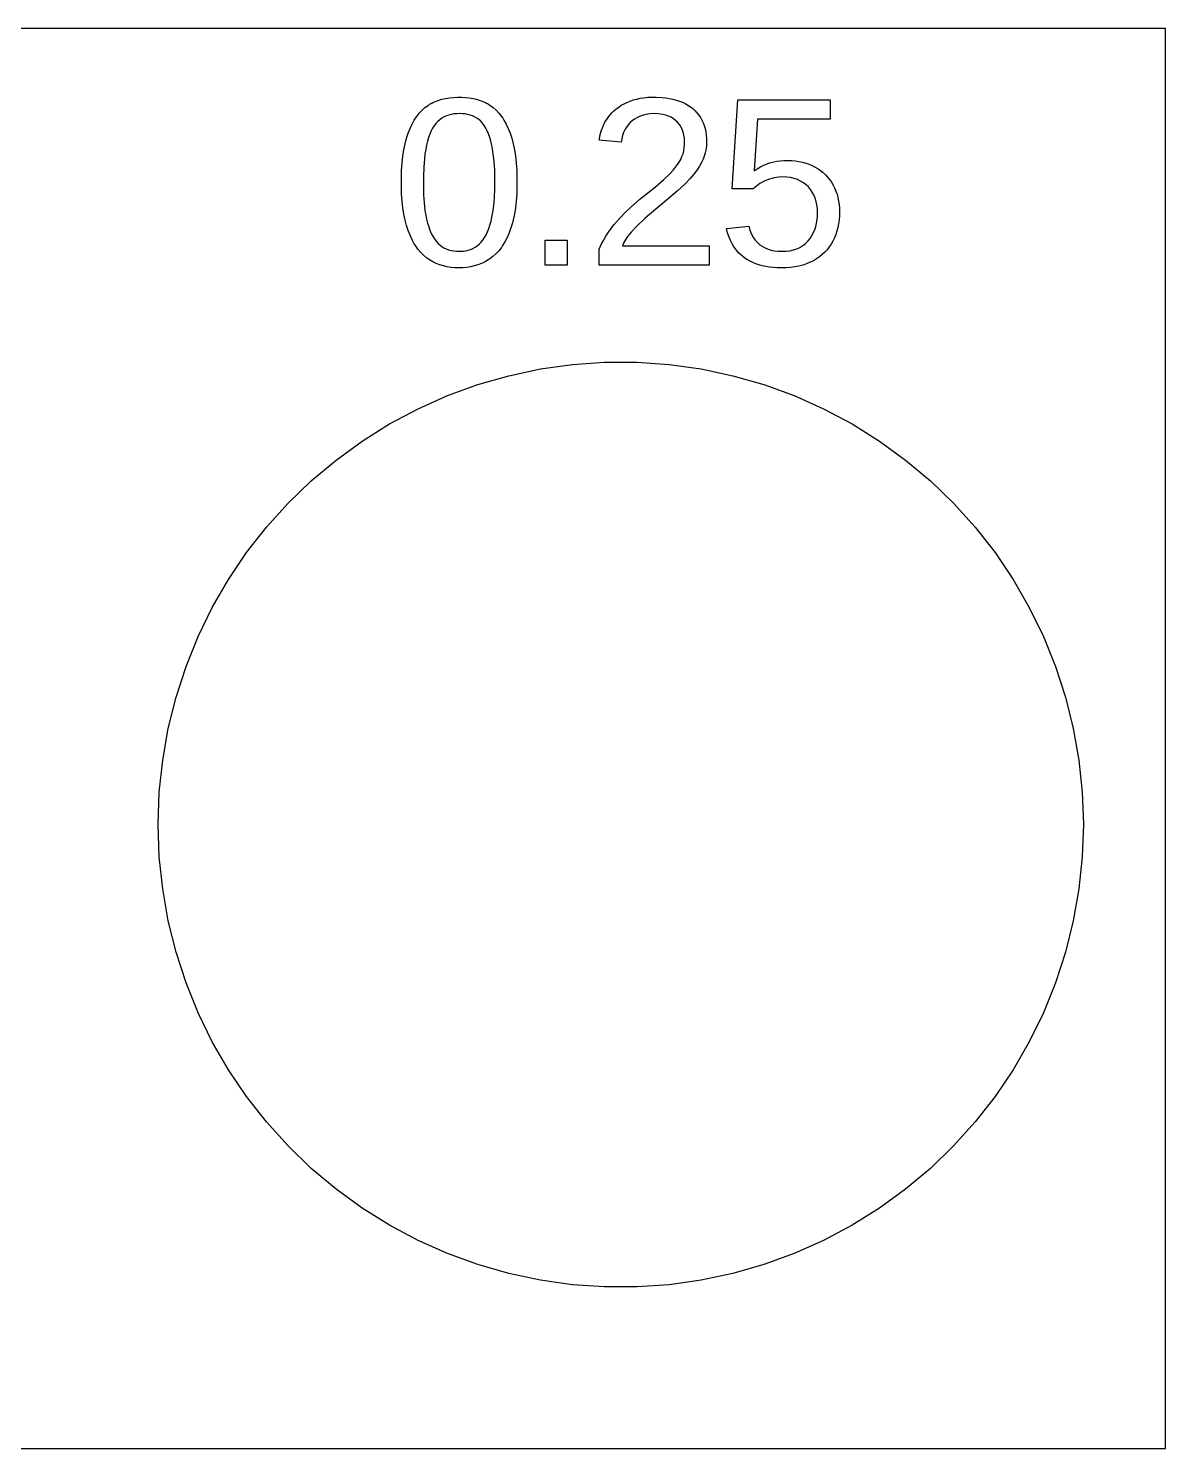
# Model space of a CAD drawing. Header units: metres. Extents: x -123 to 156, y -16 to 16.
# Drawn here: x 129.23 to 155.66, y -16.5 to 16.5 of the extents above; entities that cross this region are included whole.
import ezdxf

# ---------------------------------------------------------------- set-up
doc = ezdxf.new("R2010")
doc.units = ezdxf.units.M

msp = doc.modelspace()

# ---------------------------------------------------------------- linework, layer by layer
for p, q in [((155.66, 16.5), (-122.66, 16.5)), ((155.66, -16.5), (155.66, 16.5)), ((138.757, 14.8267), (138.842, 14.8522)), ((138.842, 14.8522), (138.929, 14.8727)), ((138.929, 14.8727), (139.019, 14.888)), ((139.019, 14.888), (139.111, 14.8982)), ((139.111, 14.8982), (139.206, 14.9034)), ((139.206, 14.9034), (139.3, 14.9034)), ((139.3, 14.9034), (139.39, 14.8982)), ((139.39, 14.8982), (139.479, 14.888)), ((139.479, 14.888), (139.566, 14.8727)), ((139.566, 14.8727), (139.65, 14.8522)), ((139.65, 14.8522), (139.733, 14.8267)), ((143.29, 14.8376), (143.369, 14.8596)), ((143.369, 14.8596), (143.452, 14.8771)), ((143.452, 14.8771), (143.539, 14.8903)), ((143.539, 14.8903), (143.63, 14.899)), ((143.63, 14.899), (143.724, 14.9034)), ((143.724, 14.9034), (143.821, 14.9035)), ((143.821, 14.9035), (143.959, 14.8964)), ((143.959, 14.8964), (144.047, 14.887)), ((144.047, 14.887), (144.132, 14.8738)), ((144.132, 14.8738), (144.213, 14.8568)), ((144.213, 14.8568), (144.29, 14.836)), ((138.257, 14.4541), (138.318, 14.53)), ((138.318, 14.53), (138.382, 14.5984)), ((138.382, 14.5984), (138.415, 14.6298)), ((138.415, 14.6298), (138.449, 14.6592)), ((138.449, 14.6592), (138.484, 14.6867)), ((138.484, 14.6867), (138.521, 14.7124)), ((138.521, 14.7124), (138.558, 14.7361)), ((138.558, 14.7361), (138.596, 14.7579)), ((138.596, 14.7579), (138.635, 14.7778)), ((138.635, 14.7778), (138.674, 14.7959)), ((138.674, 14.7959), (138.757, 14.8267)), ((139.255, 14.52), (139.188, 14.5178)), ((139.319, 14.5179), (139.255, 14.52)), ((139.733, 14.8267), (139.814, 14.7959)), ((139.814, 14.7959), (139.853, 14.7778)), ((139.853, 14.7778), (139.892, 14.7579)), ((139.892, 14.7579), (139.929, 14.7361)), ((139.929, 14.7361), (139.966, 14.7124)), ((139.966, 14.7124), (140.001, 14.6867)), ((140.001, 14.6867), (140.036, 14.6592)), ((140.036, 14.6592), (140.104, 14.5984)), ((140.104, 14.5984), (140.167, 14.53)), ((140.167, 14.53), (140.228, 14.4541)), ((142.745, 14.486), (142.79, 14.5367)), ((142.79, 14.5367), (142.84, 14.5849)), ((142.84, 14.5849), (142.893, 14.6306)), ((142.893, 14.6306), (142.951, 14.6733)), ((142.951, 14.6733), (143.011, 14.7128)), ((143.011, 14.7128), (143.076, 14.7489)), ((143.076, 14.7489), (143.144, 14.7818)), ((143.144, 14.7818), (143.215, 14.8114)), ((143.215, 14.8114), (143.29, 14.8376)), ((143.775, 14.52), (143.678, 14.5153)), ((143.878, 14.5152), (143.775, 14.52)), ((144.29, 14.836), (144.364, 14.8118)), ((144.364, 14.8118), (144.434, 14.784)), ((144.434, 14.784), (144.499, 14.7525)), ((144.499, 14.7525), (144.561, 14.7173)), ((144.561, 14.7173), (144.619, 14.6785)), ((144.619, 14.6785), (144.673, 14.636)), ((144.673, 14.636), (144.723, 14.5899)), ((144.723, 14.5899), (144.769, 14.5404)), ((144.769, 14.5404), (144.811, 14.4875)), ((145.588, 12.773), (145.716, 14.84)), ((145.716, 14.84), (147.865, 14.84)), ((147.865, 14.84), (147.865, 14.392)), ((138.102, 14.1754), (138.15, 14.2769)), ((138.15, 14.2769), (138.201, 14.3698)), ((138.201, 14.3698), (138.229, 14.413)), ((138.229, 14.413), (138.257, 14.4541)), ((138.664, 14.2393), (138.627, 14.181)), ((138.704, 14.2918), (138.664, 14.2393)), ((138.747, 14.3382), (138.704, 14.2918)), ((138.793, 14.3788), (138.747, 14.3382)), ((138.841, 14.4134), (138.793, 14.3788)), ((138.892, 14.442), (138.841, 14.4134)), ((138.946, 14.4658), (138.892, 14.442)), ((139.002, 14.4853), (138.946, 14.4658)), ((139.061, 14.5005), (139.002, 14.4853)), ((139.123, 14.5113), (139.061, 14.5005)), ((139.188, 14.5178), (139.123, 14.5113)), ((139.38, 14.5116), (139.319, 14.5179)), ((139.439, 14.501), (139.38, 14.5116)), ((139.496, 14.4862), (139.439, 14.501)), ((139.551, 14.4672), (139.496, 14.4862)), ((139.603, 14.444), (139.551, 14.4672)), ((139.653, 14.4157), (139.603, 14.444)), ((139.7, 14.3813), (139.653, 14.4157)), ((139.744, 14.341), (139.7, 14.3813)), ((139.786, 14.2947), (139.744, 14.341)), ((139.825, 14.2423), (139.786, 14.2947)), ((139.862, 14.184), (139.825, 14.2423)), ((140.228, 14.4541), (140.256, 14.413)), ((140.256, 14.413), (140.284, 14.3698)), ((140.284, 14.3698), (140.335, 14.2769)), ((140.335, 14.2769), (140.383, 14.1754)), ((142.551, 14.133), (142.587, 14.2276)), ((142.587, 14.2276), (142.631, 14.319)), ((142.631, 14.319), (142.665, 14.3772)), ((142.665, 14.3772), (142.703, 14.4328)), ((142.703, 14.4328), (142.745, 14.486)), ((143.13, 14.2029), (143.095, 14.143)), ((143.169, 14.2577), (143.13, 14.2029)), ((143.213, 14.3074), (143.169, 14.2577)), ((143.262, 14.352), (143.213, 14.3074)), ((143.315, 14.3914), (143.262, 14.352)), ((143.371, 14.4255), (143.315, 14.3914)), ((143.431, 14.4544), (143.371, 14.4255)), ((143.495, 14.478), (143.431, 14.4544)), ((143.584, 14.5013), (143.495, 14.478)), ((143.678, 14.5153), (143.584, 14.5013)), ((143.975, 14.5009), (143.878, 14.5152)), ((144.043, 14.4839), (143.975, 14.5009)), ((144.108, 14.4615), (144.043, 14.4839)), ((144.168, 14.4337), (144.108, 14.4615)), ((144.223, 14.4005), (144.168, 14.4337)), ((144.274, 14.362), (144.223, 14.4005)), ((144.32, 14.3182), (144.274, 14.362)), ((144.361, 14.2692), (144.32, 14.3182)), ((144.395, 14.2151), (144.361, 14.2692)), ((144.425, 14.1559), (144.395, 14.2151)), ((144.811, 14.4875), (144.849, 14.4311)), ((144.849, 14.4311), (144.882, 14.3713)), ((144.882, 14.3713), (144.912, 14.308)), ((144.912, 14.308), (144.938, 14.2416)), ((144.938, 14.2416), (144.958, 14.1719)), ((146.173, 14.392), (146.1, 13.187)), ((147.865, 14.392), (146.173, 14.392)), ((137.987, 13.8191), (138.021, 13.9466)), ((138.021, 13.9466), (138.059, 14.0653)), ((138.059, 14.0653), (138.102, 14.1754)), ((138.508, 13.8806), (138.485, 13.7882)), ((138.533, 13.966), (138.508, 13.8806)), ((138.562, 14.0445), (138.533, 13.966)), ((138.593, 14.1162), (138.562, 14.0445)), ((138.627, 14.181), (138.593, 14.1162)), ((139.896, 14.1192), (139.862, 14.184)), ((139.927, 14.0474), (139.896, 14.1192)), ((139.955, 13.9688), (139.927, 14.0474)), ((139.98, 13.8831), (139.955, 13.9688)), ((140.003, 13.7905), (139.98, 13.8831)), ((140.383, 14.1754), (140.426, 14.0653)), ((140.426, 14.0653), (140.465, 13.9466)), ((140.465, 13.9466), (140.5, 13.8191)), ((142.499, 13.9), (142.504, 13.9343)), ((143.011, 13.854), (142.499, 13.9)), ((142.504, 13.9343), (142.523, 14.0352)), ((142.523, 14.0352), (142.551, 14.133)), ((143.024, 13.9339), (143.011, 13.854)), ((143.042, 14.0087), (143.024, 13.9339)), ((143.066, 14.0784), (143.042, 14.0087)), ((143.095, 14.143), (143.066, 14.0784)), ((144.448, 14.0919), (144.425, 14.1559)), ((144.466, 14.023), (144.448, 14.0919)), ((144.478, 13.9492), (144.466, 14.023)), ((144.483, 13.8704), (144.478, 13.9492)), ((144.482, 13.8045), (144.483, 13.8704)), ((144.958, 14.1719), (144.974, 14.0987)), ((144.974, 14.0987), (144.986, 14.0222)), ((144.986, 14.0222), (144.993, 13.9423)), ((144.993, 13.9423), (144.995, 13.859)), ((137.918, 13.3708), (137.935, 13.5314)), ((137.935, 13.5314), (137.958, 13.6809)), ((137.958, 13.6809), (137.987, 13.8191)), ((138.449, 13.582), (138.436, 13.4666)), ((138.466, 13.689), (138.449, 13.582)), ((138.485, 13.7882), (138.466, 13.689)), ((140.022, 13.691), (140.003, 13.7905)), ((140.038, 13.584), (140.022, 13.691)), ((140.058, 13.4072), (140.038, 13.584)), ((140.5, 13.8191), (140.515, 13.7514)), ((140.515, 13.7514), (140.529, 13.6809)), ((140.529, 13.6809), (140.552, 13.5314)), ((140.552, 13.5314), (140.57, 13.3708)), ((144.422, 13.5205), (144.446, 13.5875)), ((144.446, 13.5875), (144.464, 13.6572)), ((144.464, 13.6572), (144.476, 13.7295)), ((144.476, 13.7295), (144.482, 13.8045)), ((144.947, 13.5522), (144.913, 13.4653)), ((144.964, 13.6114), (144.947, 13.5522)), ((144.978, 13.6717), (144.964, 13.6114)), ((144.991, 13.7642), (144.978, 13.6717)), ((144.995, 13.859), (144.991, 13.7642)), ((137.906, 13.1989), (137.918, 13.3708)), ((138.421, 13.2773), (138.413, 13.0687)), ((138.436, 13.4666), (138.421, 13.2773)), ((140.07, 13.211), (140.058, 13.4072)), ((140.076, 12.9952), (140.07, 13.211)), ((140.57, 13.3708), (140.581, 13.1989)), ((144.149, 13.1294), (144.226, 13.2158)), ((144.226, 13.2158), (144.296, 13.3041)), ((144.296, 13.3041), (144.357, 13.3944)), ((144.357, 13.3944), (144.392, 13.4562)), ((144.392, 13.4562), (144.422, 13.5205)), ((144.776, 13.2168), (144.698, 13.112)), ((144.827, 13.2976), (144.776, 13.2168)), ((144.873, 13.3804), (144.827, 13.2976)), ((144.913, 13.4653), (144.873, 13.3804)), ((146.1, 13.187), (146.167, 13.2357)), ((146.167, 13.2357), (146.243, 13.2807)), ((146.243, 13.2807), (146.327, 13.3222)), ((146.327, 13.3222), (146.419, 13.36)), ((146.419, 13.36), (146.485, 13.382)), ((146.485, 13.382), (146.554, 13.4)), ((146.554, 13.4), (146.628, 13.414)), ((146.628, 13.414), (146.706, 13.424)), ((146.706, 13.424), (146.788, 13.43)), ((146.788, 13.43), (146.874, 13.432)), ((146.874, 13.432), (146.965, 13.4296)), ((146.965, 13.4296), (147.053, 13.4223)), ((147.053, 13.4223), (147.139, 13.4102)), ((147.139, 13.4102), (147.221, 13.3933)), ((147.221, 13.3933), (147.3, 13.3716)), ((147.3, 13.3716), (147.376, 13.345)), ((147.376, 13.345), (147.448, 13.314)), ((147.448, 13.314), (147.517, 13.279)), ((147.517, 13.279), (147.583, 13.24)), ((147.583, 13.24), (147.644, 13.197)), ((137.901, 13.0158), (137.906, 13.1989)), ((137.901, 12.8282), (137.901, 13.0158)), ((138.413, 13.0687), (138.412, 12.8453)), ((140.074, 12.7736), (140.076, 12.9952)), ((140.581, 13.1989), (140.587, 13.0158)), ((140.587, 13.0158), (140.587, 12.8286)), ((143.806, 12.8204), (144.002, 12.9889)), ((144.002, 12.9889), (144.149, 13.1294)), ((144.494, 12.8854), (144.311, 12.7165)), ((144.613, 13.0097), (144.494, 12.8854)), ((144.698, 13.112), (144.613, 13.0097)), ((146.231, 12.8936), (146.078, 12.773)), ((146.335, 12.953), (146.231, 12.8936)), ((146.453, 13), (146.335, 12.953)), ((146.566, 13.0295), (146.453, 13)), ((146.672, 13.0442), (146.566, 13.0295)), ((146.768, 13.048), (146.672, 13.0442)), ((146.86, 13.0442), (146.768, 13.048)), ((146.947, 13.0327), (146.86, 13.0442)), ((147.029, 13.0137), (146.947, 13.0327)), ((147.107, 12.987), (147.029, 13.0137)), ((147.178, 12.9535), (147.107, 12.987)), ((147.244, 12.914), (147.178, 12.9535)), ((147.304, 12.8685), (147.244, 12.914)), ((147.644, 13.197), (147.702, 13.15)), ((147.702, 13.15), (147.757, 13.099)), ((147.757, 13.099), (147.807, 13.0443)), ((147.807, 13.0443), (147.853, 12.9862)), ((147.853, 12.9862), (147.896, 12.9247)), ((147.896, 12.9247), (147.934, 12.8599)), ((137.906, 12.6522), (137.901, 12.8282)), ((137.918, 12.4861), (137.906, 12.6522)), ((138.412, 12.8453), (138.418, 12.636)), ((138.418, 12.636), (138.431, 12.4443)), ((140.05, 12.3843), (140.066, 12.5701)), ((140.066, 12.5701), (140.074, 12.7736)), ((140.581, 12.6531), (140.57, 12.4874)), ((140.587, 12.8286), (140.581, 12.6531)), ((143.445, 12.5301), (143.806, 12.8204)), ((144.311, 12.7165), (143.564, 12.0929)), ((146.078, 12.773), (145.588, 12.773)), ((147.358, 12.817), (147.304, 12.8685)), ((147.406, 12.7599), (147.358, 12.817)), ((147.449, 12.6975), (147.406, 12.7599)), ((147.485, 12.6299), (147.449, 12.6975)), ((147.516, 12.557), (147.485, 12.6299)), ((147.54, 12.4801), (147.516, 12.557)), ((147.934, 12.8599), (147.968, 12.7916)), ((147.968, 12.7916), (147.999, 12.72)), ((147.999, 12.72), (148.025, 12.6455)), ((148.025, 12.6455), (148.046, 12.5685)), ((148.046, 12.5685), (148.062, 12.4892)), ((137.935, 12.3299), (137.918, 12.4861)), ((137.958, 12.1837), (137.935, 12.3299)), ((138.431, 12.4443), (138.45, 12.2702)), ((138.45, 12.2702), (138.467, 12.164)), ((140.007, 12.1137), (140.035, 12.2702)), ((140.035, 12.2702), (140.05, 12.3843)), ((140.552, 12.3316), (140.528, 12.1856)), ((140.57, 12.4874), (140.552, 12.3316)), ((142.975, 12.0888), (143.116, 12.2351)), ((143.116, 12.2351), (143.224, 12.338)), ((143.224, 12.338), (143.445, 12.5301)), ((147.558, 12.3995), (147.54, 12.4801)), ((147.568, 12.3151), (147.558, 12.3995)), ((147.572, 12.227), (147.568, 12.3151)), ((147.568, 12.1206), (147.572, 12.227)), ((148.062, 12.4892), (148.074, 12.4075)), ((148.074, 12.4075), (148.081, 12.3235)), ((148.081, 12.3235), (148.084, 12.237)), ((148.084, 12.237), (148.081, 12.1423)), ((137.987, 12.0474), (137.958, 12.1837)), ((138.021, 11.9208), (137.987, 12.0474)), ((138.059, 11.8026), (138.021, 11.9208)), ((138.467, 12.164), (138.487, 12.065)), ((138.487, 12.065), (138.51, 11.9727)), ((138.51, 11.9727), (138.536, 11.887)), ((138.536, 11.887), (138.564, 11.808)), ((139.933, 11.8467), (139.96, 11.929)), ((139.96, 11.929), (139.985, 12.018)), ((139.985, 12.018), (140.007, 12.1137)), ((140.482, 11.985), (140.445, 11.8627)), ((140.499, 12.0494), (140.482, 11.985)), ((140.528, 12.1856), (140.499, 12.0494)), ((142.774, 11.8489), (142.839, 11.932)), ((142.839, 11.932), (142.975, 12.0888)), ((143.369, 11.9083), (143.241, 11.7676)), ((143.564, 12.0929), (143.369, 11.9083)), ((145.46, 11.847), (145.972, 11.904)), ((145.972, 11.904), (146, 11.8119)), ((147.513, 11.839), (147.538, 11.9266)), ((147.538, 11.9266), (147.557, 12.0205)), ((147.557, 12.0205), (147.568, 12.1206)), ((148.062, 11.9612), (148.045, 11.8748)), ((148.074, 12.0504), (148.062, 11.9612)), ((148.081, 12.1423), (148.074, 12.0504)), ((138.102, 11.6925), (138.059, 11.8026)), ((138.149, 11.5905), (138.102, 11.6925)), ((138.201, 11.4966), (138.149, 11.5905)), ((138.564, 11.808), (138.596, 11.7357)), ((138.596, 11.7357), (138.63, 11.67)), ((138.63, 11.67), (138.667, 11.6106)), ((138.667, 11.6106), (138.707, 11.557)), ((138.707, 11.557), (138.749, 11.5092)), ((139.755, 11.5324), (139.796, 11.5831)), ((139.796, 11.5831), (139.834, 11.6396)), ((139.834, 11.6396), (139.869, 11.702)), ((139.869, 11.702), (139.902, 11.771)), ((139.902, 11.771), (139.933, 11.8467)), ((140.357, 11.6422), (140.307, 11.5441)), ((140.403, 11.7484), (140.357, 11.6422)), ((140.445, 11.8627), (140.403, 11.7484)), ((141.244, 11), (141.244, 11.576)), ((141.244, 11.576), (141.756, 11.576)), ((141.756, 11.576), (141.756, 11)), ((142.547, 11.4756), (142.599, 11.5751)), ((142.599, 11.5751), (142.654, 11.6705)), ((142.654, 11.6705), (142.712, 11.7618)), ((142.712, 11.7618), (142.774, 11.8489)), ((143.116, 11.599), (143.073, 11.5242)), ((143.165, 11.6722), (143.116, 11.599)), ((143.241, 11.7676), (143.165, 11.6722)), ((145.482, 11.7535), (145.46, 11.847)), ((145.511, 11.663), (145.482, 11.7535)), ((145.546, 11.5755), (145.511, 11.663)), ((145.588, 11.491), (145.546, 11.5755)), ((146, 11.8119), (146.045, 11.7045)), ((146.045, 11.7045), (146.083, 11.6363)), ((146.083, 11.6363), (146.129, 11.5728)), ((146.129, 11.5728), (146.184, 11.514)), ((147.29, 11.5005), (147.347, 11.555)), ((147.347, 11.555), (147.397, 11.6162)), ((147.397, 11.6162), (147.442, 11.684)), ((147.442, 11.684), (147.48, 11.7582)), ((147.48, 11.7582), (147.513, 11.839)), ((147.93, 11.558), (147.89, 11.4875)), ((147.966, 11.6322), (147.93, 11.558)), ((147.997, 11.71), (147.966, 11.6322)), ((148.023, 11.791), (147.997, 11.71)), ((148.045, 11.8748), (148.023, 11.791)), ((138.228, 11.4527), (138.201, 11.4966)), ((138.257, 11.4108), (138.228, 11.4527)), ((138.286, 11.371), (138.257, 11.4108)), ((138.348, 11.2973), (138.286, 11.371)), ((138.413, 11.2308), (138.348, 11.2973)), ((138.482, 11.1715), (138.413, 11.2308)), ((138.749, 11.5092), (138.794, 11.4673)), ((138.794, 11.4673), (138.841, 11.4312)), ((138.841, 11.4312), (138.891, 11.401)), ((138.891, 11.401), (138.944, 11.3762)), ((138.944, 11.3762), (138.999, 11.356)), ((138.999, 11.356), (139.057, 11.3402)), ((139.057, 11.3402), (139.117, 11.329)), ((139.117, 11.329), (139.179, 11.3222)), ((139.179, 11.3222), (139.244, 11.32)), ((139.244, 11.32), (139.276, 11.3206)), ((139.276, 11.3206), (139.338, 11.3251)), ((139.338, 11.3251), (139.397, 11.3341)), ((139.397, 11.3341), (139.455, 11.3475)), ((139.455, 11.3475), (139.511, 11.3656)), ((139.511, 11.3656), (139.564, 11.3881)), ((139.564, 11.3881), (139.615, 11.4154)), ((139.615, 11.4154), (139.665, 11.4485)), ((139.665, 11.4485), (139.711, 11.4875)), ((139.711, 11.4875), (139.755, 11.5324)), ((140.098, 11.2637), (140.03, 11.2006)), ((140.163, 11.3341), (140.098, 11.2637)), ((140.194, 11.372), (140.163, 11.3341)), ((140.224, 11.412), (140.194, 11.372)), ((140.253, 11.454), (140.224, 11.412)), ((140.307, 11.5441), (140.253, 11.454)), ((142.499, 11.372), (142.547, 11.4756)), ((142.499, 11), (142.499, 11.372)), ((143.073, 11.5242), (143.037, 11.448)), ((143.037, 11.448), (145.055, 11.448)), ((145.055, 11.448), (145.055, 11)), ((145.62, 11.4368), (145.588, 11.491)), ((145.655, 11.385), (145.62, 11.4368)), ((145.694, 11.3355), (145.655, 11.385)), ((145.737, 11.2883), (145.694, 11.3355)), ((145.783, 11.2435), (145.737, 11.2883)), ((145.833, 11.201), (145.783, 11.2435)), ((146.184, 11.514), (146.23, 11.4736)), ((146.23, 11.4736), (146.283, 11.4374)), ((146.283, 11.4374), (146.34, 11.4053)), ((146.34, 11.4053), (146.425, 11.369)), ((146.425, 11.369), (146.495, 11.3475)), ((146.495, 11.3475), (146.573, 11.3322)), ((146.573, 11.3322), (146.658, 11.3231)), ((146.658, 11.3231), (146.751, 11.32)), ((146.751, 11.32), (146.841, 11.3237)), ((146.841, 11.3237), (146.928, 11.3347)), ((146.928, 11.3347), (147.01, 11.3532)), ((147.01, 11.3532), (147.088, 11.379)), ((147.088, 11.379), (147.161, 11.4125)), ((147.161, 11.4125), (147.228, 11.453)), ((147.228, 11.453), (147.29, 11.5005)), ((147.682, 11.2428), (147.618, 11.1919)), ((147.741, 11.298), (147.682, 11.2428)), ((147.795, 11.3575), (147.741, 11.298)), ((147.845, 11.4207), (147.795, 11.3575)), ((147.89, 11.4875), (147.845, 11.4207)), ((138.554, 11.1194), (138.482, 11.1715)), ((138.592, 11.0961), (138.554, 11.1194)), ((138.63, 11.0746), (138.592, 11.0961)), ((138.71, 11.037), (138.63, 11.0746)), ((138.792, 11.0061), (138.71, 11.037)), ((138.877, 10.9809), (138.792, 11.0061)), ((138.964, 10.9613), (138.877, 10.9809)), ((139.053, 10.9472), (138.964, 10.9613)), ((139.144, 10.9388), (139.053, 10.9472)), ((139.237, 10.936), (139.144, 10.9388)), ((139.329, 10.9388), (139.237, 10.936)), ((139.42, 10.9472), (139.329, 10.9388)), ((139.509, 10.9613), (139.42, 10.9472)), ((139.596, 10.9809), (139.509, 10.9613)), ((139.681, 11.0061), (139.596, 10.9809)), ((139.764, 11.037), (139.681, 11.0061)), ((139.805, 11.0549), (139.764, 11.037)), ((139.845, 11.0746), (139.805, 11.0549)), ((139.883, 11.0962), (139.845, 11.0746)), ((139.959, 11.1447), (139.883, 11.0962)), ((140.03, 11.2006), (139.959, 11.1447)), ((141.756, 11), (141.244, 11)), ((145.055, 11), (142.499, 11)), ((145.886, 11.1611), (145.833, 11.201)), ((145.943, 11.1242), (145.886, 11.1611)), ((146.004, 11.0902), (145.943, 11.1242)), ((146.069, 11.0592), (146.004, 11.0902)), ((146.137, 11.0311), (146.069, 11.0592)), ((146.21, 11.006), (146.137, 11.0311)), ((146.286, 10.9846), (146.21, 11.006)), ((146.367, 10.9671), (146.286, 10.9846)), ((146.452, 10.9535), (146.367, 10.9671)), ((146.541, 10.9438), (146.452, 10.9535)), ((146.635, 10.938), (146.541, 10.9438)), ((146.733, 10.936), (146.635, 10.938)), ((146.841, 10.9386), (146.733, 10.936)), ((146.945, 10.9466), (146.841, 10.9386)), ((147.045, 10.9598), (146.945, 10.9466)), ((147.14, 10.9782), (147.045, 10.9598)), ((147.231, 11.002), (147.14, 10.9782)), ((147.318, 11.031), (147.231, 11.002)), ((147.4, 11.0648), (147.318, 11.031)), ((147.477, 11.1029), (147.4, 11.0648)), ((147.55, 11.1452), (147.477, 11.1029)), ((147.618, 11.1919), (147.55, 11.1452)), ((140.399, 8.43066), (141.133, 8.58667)), ((141.133, 8.58667), (141.876, 8.6911)), ((141.876, 8.6911), (142.625, 8.74344)), ((142.625, 8.74344), (143.375, 8.74344)), ((143.375, 8.74344), (144.124, 8.6911)), ((144.124, 8.6911), (144.867, 8.58667)), ((144.867, 8.58667), (145.601, 8.43066)), ((139.678, 8.22385), (140.399, 8.43066)), ((145.601, 8.43066), (146.322, 8.22385)), ((138.288, 7.66203), (138.973, 7.96722)), ((138.973, 7.96722), (139.678, 8.22385)), ((146.322, 8.22385), (147.027, 7.96722)), ((147.027, 7.96722), (147.712, 7.66203)), ((137.625, 7.30977), (138.288, 7.66203)), ((147.712, 7.66203), (148.375, 7.30977)), ((136.989, 6.91214), (137.625, 7.30977)), ((148.375, 7.30977), (149.011, 6.91214)), ((136.382, 6.47112), (136.989, 6.91214)), ((149.011, 6.91214), (149.618, 6.47112)), ((135.807, 5.9888), (136.382, 6.47112)), ((149.618, 6.47112), (150.193, 5.9888)), ((135.267, 5.46758), (135.807, 5.9888)), ((150.193, 5.9888), (150.733, 5.46758)), ((134.765, 4.90996), (135.267, 5.46758)), ((150.733, 5.46758), (151.235, 4.90996)), ((134.303, 4.31868), (134.765, 4.90996)), ((151.235, 4.90996), (151.697, 4.31868)), ((133.883, 3.69662), (134.303, 4.31868)), ((151.697, 4.31868), (152.117, 3.69662)), ((133.508, 3.04681), (133.883, 3.69662)), ((152.117, 3.69662), (152.492, 3.04681)), ((133.179, 2.37241), (133.508, 3.04681)), ((152.492, 3.04681), (152.821, 2.37241)), ((132.898, 1.67671), (133.179, 2.37241)), ((152.821, 2.37241), (153.102, 1.67671)), ((132.666, 0.96309), (132.898, 1.67671)), ((153.102, 1.67671), (153.334, 0.96309)), ((132.485, 0.23505), (132.666, 0.96309)), ((153.334, 0.96309), (153.515, 0.23505)), ((132.355, -0.50388), (132.485, 0.23505)), ((153.515, 0.23505), (153.645, -0.50388)), ((132.276, -1.25011), (132.355, -0.50388)), ((153.645, -0.50388), (153.724, -1.25011)), ((132.25, -1.99998), (132.276, -1.25011)), ((153.724, -1.25011), (153.75, -2)), ((132.276, -2.74988), (132.25, -1.99998)), ((153.75, -2), (153.724, -2.74988)), ((132.355, -3.49611), (132.276, -2.74988)), ((153.724, -2.74988), (153.645, -3.49611)), ((132.485, -4.23505), (132.355, -3.49611)), ((153.645, -3.49611), (153.515, -4.23505)), ((132.666, -4.96309), (132.485, -4.23505)), ((153.515, -4.23505), (153.334, -4.96309)), ((132.898, -5.67671), (132.666, -4.96309)), ((153.334, -4.96309), (153.102, -5.67671)), ((133.179, -6.37241), (132.898, -5.67671)), ((153.102, -5.67671), (152.821, -6.37241)), ((133.508, -7.04681), (133.179, -6.37241)), ((152.821, -6.37241), (152.492, -7.04681)), ((133.883, -7.69662), (133.508, -7.04681)), ((152.492, -7.04681), (152.117, -7.69662)), ((134.303, -8.31868), (133.883, -7.69662)), ((152.117, -7.69662), (151.697, -8.31868)), ((134.765, -8.90996), (134.303, -8.31868)), ((151.697, -8.31868), (151.235, -8.90996)), ((135.267, -9.46758), (134.765, -8.90996)), ((151.235, -8.90996), (150.733, -9.46758)), ((135.807, -9.9888), (135.267, -9.46758)), ((150.733, -9.46758), (150.193, -9.9888)), ((136.382, -10.4711), (135.807, -9.9888)), ((150.193, -9.9888), (149.618, -10.4711)), ((136.989, -10.9121), (136.382, -10.4711)), ((149.618, -10.4711), (149.011, -10.9121)), ((137.625, -11.3098), (136.989, -10.9121)), ((149.011, -10.9121), (148.375, -11.3098)), ((138.288, -11.662), (137.625, -11.3098)), ((148.375, -11.3098), (147.712, -11.662)), ((138.973, -11.9672), (138.288, -11.662)), ((147.712, -11.662), (147.027, -11.9672)), ((139.678, -12.2238), (138.973, -11.9672)), ((147.027, -11.9672), (146.322, -12.2238)), ((140.399, -12.4307), (139.678, -12.2238)), ((141.133, -12.5867), (140.399, -12.4307)), ((145.601, -12.4307), (144.867, -12.5867)), ((146.322, -12.2238), (145.601, -12.4307)), ((141.876, -12.6911), (141.133, -12.5867)), ((142.625, -12.7434), (141.876, -12.6911)), ((143.375, -12.7434), (142.625, -12.7434)), ((144.124, -12.6911), (143.375, -12.7434)), ((144.867, -12.5867), (144.124, -12.6911)), ((-122.66, -16.5), (155.66, -16.5))]:
    msp.add_line(p, q)

doc.saveas('drawing.dxf')
